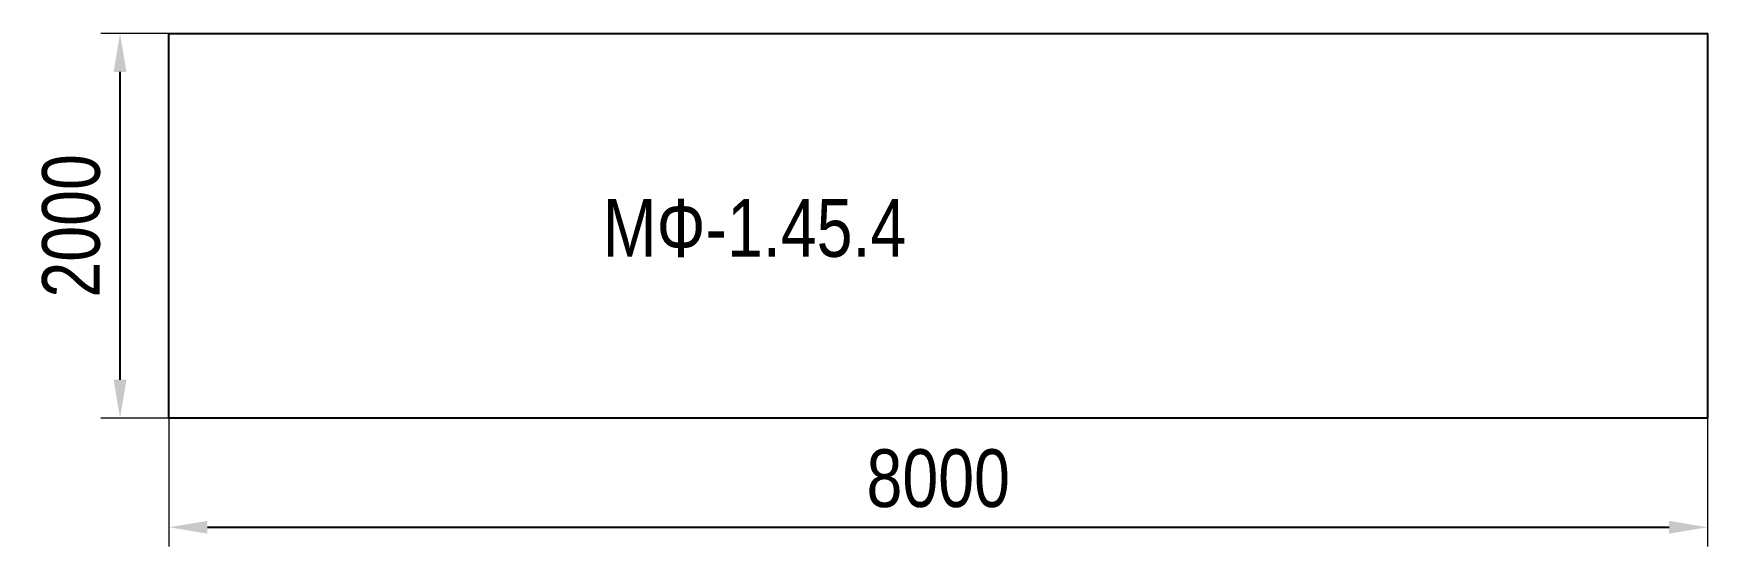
# Model space of a CAD drawing. Header units: millimetres. Extents: x -2560 to 6144, y -1701 to 965.
import ezdxf

# ---------------------------------------------------------------- set-up
doc = ezdxf.new("R2010")
doc.units = ezdxf.units.MM
for name, color, linetype in [('DIKOM_АРТИКУЛ', 7, 'Continuous'), ('DIKOM_ОБЪЕКТ', 7, 'Continuous'), ('DIKOM_РАЗМЕР_ОБЪЕКТА', 7, 'Continuous')]:
    doc.layers.add(name, color=color, linetype=linetype)
doc.styles.add('style1', font='arial.ttf', dxfattribs={"width": 0.8})
doc.dimstyles.new('1-50', dxfattribs={"dimtxt": 300, "dimasz": 200, "dimexe": 100, "dimexo": 0, "dimgap": 100, "dimtad": 1, "dimdec": 0, "dimtxsty": 'style1', "dimcen": 0, "dimclrd": 7, "dimclre": 7, "dimadec": 1, "dimazin": 2, "dimtfac": 1, "dimtdec": 0, "dimtmove": 0, "dimatfit": 3, "dimfxl": 0, "dimlwd": 25, "dimlwe": 18, "dimarcsym": 0})

# ---------------------------------------------------------------- blocks, each defined once
blk = doc.blocks.new('*D11')
at = {"layer": 'Defpoints', "color": 0, "transparency": 16777216}
for p in [(-1856, -1034.8), (6144, -1034.8), (6144, -1601.3)]:
    blk.add_point(p, dxfattribs=at)
at = {"layer": 'DIKOM_РАЗМЕР_ОБЪЕКТА', "color": 7, "lineweight": 18, "transparency": 16777216}
for p, q in [((-1856, -1034.8), (-1856, -1701.3)), ((6144, -1034.8), (6144, -1701.3))]:
    blk.add_line(p, q, dxfattribs=at)
at = {"layer": 'DIKOM_РАЗМЕР_ОБЪЕКТА', "color": 7, "lineweight": 25, "transparency": 16777216}
blk.add_line((-1656, -1601.3), (5944, -1601.3), dxfattribs=at)
at = {"layer": 'DIKOM_РАЗМЕР_ОБЪЕКТА', "color": 7, "transparency": 16777216}
for points in [[(-1656, -1568), (-1656, -1634.7), (-1856, -1601.3)], [(5944, -1568), (5944, -1634.7), (6144, -1601.3)]]:
    blk.add_solid(points, dxfattribs=at)
at = {"layer": 'DIKOM_РАЗМЕР_ОБЪЕКТА', "color": 0, "transparency": 16777216, "insert": (2144, -1348.2), "char_height": 300, "attachment_point": 5, "style": 'style1'}
blk.add_mtext('8000', dxfattribs=at)
blk = doc.blocks.new('*D12')
at = {"layer": 'Defpoints', "color": 0, "transparency": 16777216}
for p in [(-2110.3, 965.2), (-1856, 965.2), (-1856, -1034.8)]:
    blk.add_point(p, dxfattribs=at)
at = {"layer": 'DIKOM_РАЗМЕР_ОБЪЕКТА', "color": 7, "lineweight": 18, "transparency": 16777216}
for p, q in [((-1856, 965.2), (-2210.3, 965.2)), ((-1856, -1034.8), (-2210.3, -1034.8))]:
    blk.add_line(p, q, dxfattribs=at)
at = {"layer": 'DIKOM_РАЗМЕР_ОБЪЕКТА', "color": 7, "lineweight": 25, "transparency": 16777216}
blk.add_line((-2110.3, -834.8), (-2110.3, 765.2), dxfattribs=at)
at = {"layer": 'DIKOM_РАЗМЕР_ОБЪЕКТА', "color": 7, "transparency": 16777216}
for points in [[(-2143.6, 765.2), (-2077, 765.2), (-2110.3, 965.2)], [(-2143.6, -834.8), (-2077, -834.8), (-2110.3, -1034.8)]]:
    blk.add_solid(points, dxfattribs=at)
at = {"layer": 'DIKOM_РАЗМЕР_ОБЪЕКТА', "color": 0, "transparency": 16777216, "insert": (-2363.5, -34.8), "char_height": 300, "attachment_point": 5, "rotation": 90, "style": 'style1'}
blk.add_mtext('2000', dxfattribs=at)

msp = doc.modelspace()

# ---------------------------------------------------------------- linework, layer by layer
at = {"layer": 'DIKOM_ОБЪЕКТ'}
msp.add_lwpolyline([(-1856, 965.2), (6144, 965.2), (6144, -1034.8), (-1856, -1034.8)], close=True, dxfattribs=at)

# ---------------------------------------------------------------- texts
at = {"layer": 'DIKOM_АРТИКУЛ', "color": 7, "insert": (400, 104.4), "char_height": 300, "width": 5405.477, "attachment_point": 1, "style": 'style1'}
msp.add_mtext('МФ-1.45.4', dxfattribs=at)

# ---------------------------------------------------------------- dimensions: what is measured, and where the dimension line sits
at = {"layer": 'DIKOM_РАЗМЕР_ОБЪЕКТА'}
dim = msp.add_linear_dim(base=(-2110.3, 965.2), p1=(-1856, -1034.8), p2=(-1856, 965.2), angle=90, dimstyle='1-50', dxfattribs=at)
dim.commit()
dim.dimension.update_dxf_attribs({"geometry": '*D12', "text_midpoint": (-2363.5, -34.8)})
dim = msp.add_linear_dim(base=(6144, -1601.3), p1=(-1856, -1034.8), p2=(6144, -1034.8), dimstyle='1-50', dxfattribs=at)
dim.commit()
dim.dimension.update_dxf_attribs({"geometry": '*D11', "text_midpoint": (2144, -1348.2)})

doc.saveas('drawing.dxf')
